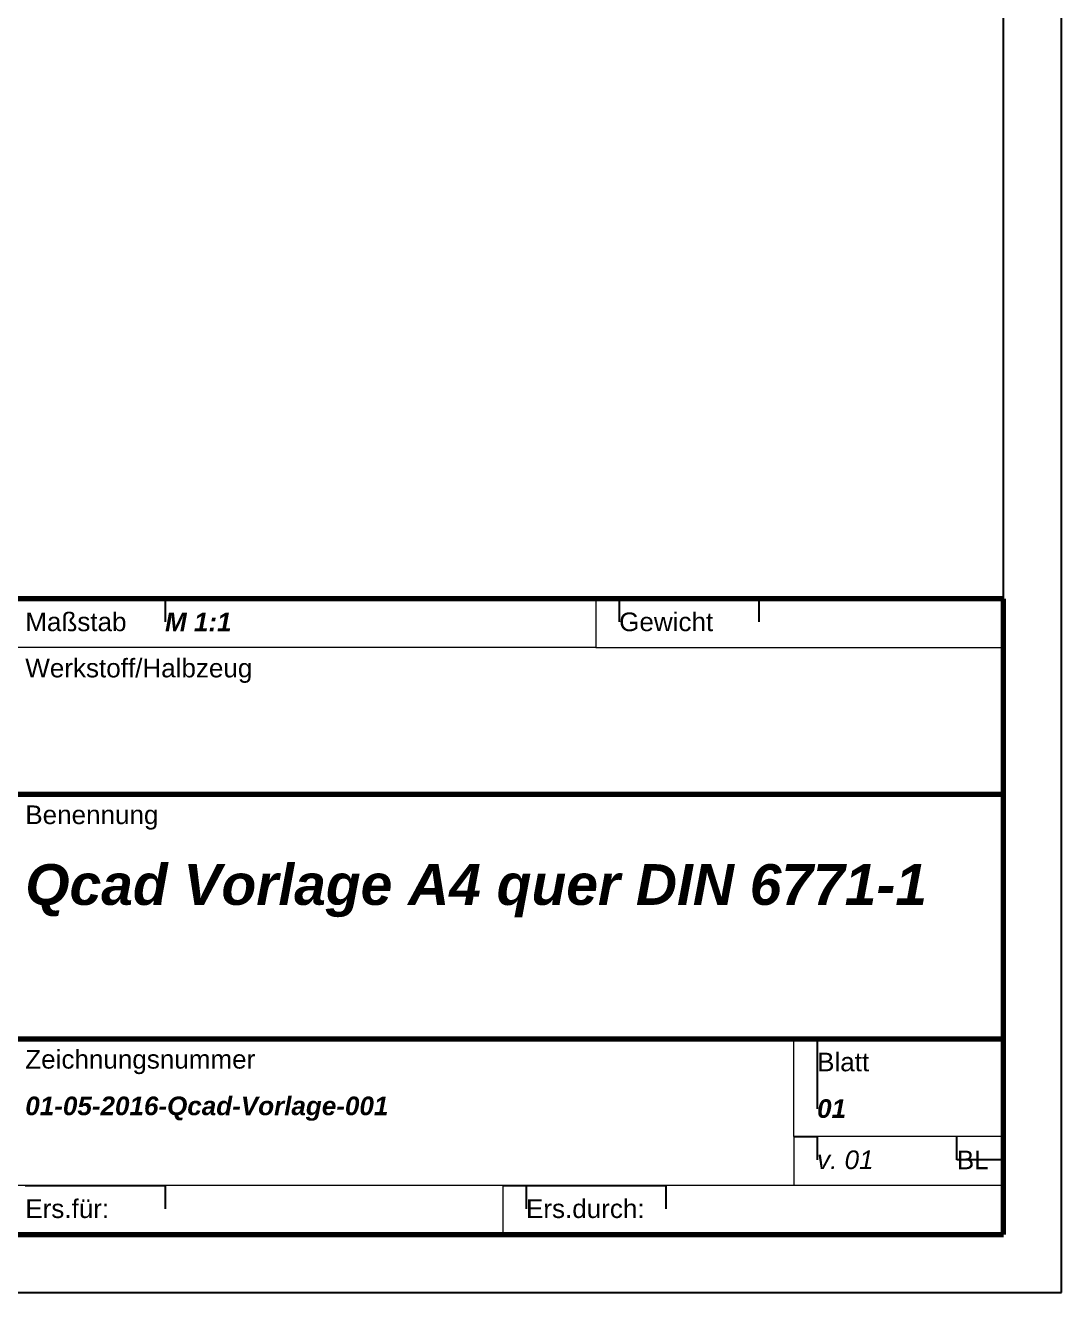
# Model space of a CAD drawing. Header units: millimetres. Extents: x -103 to 297, y 0 to 210.
# Drawn here: x 208 to 297, y 0 to 108.8 of the extents above; entities that cross this region are included whole.
import ezdxf

# ---------------------------------------------------------------- set-up
doc = ezdxf.new("R2010")
doc.units = ezdxf.units.MM
for name, color, linetype in [('Blattrahmen Din A4', 5, 'Continuous'), ('Hilfslinien', 3, 'Continuous'), ('Plankopf ausgefüllt', 96, 'Continuous'), ('Plankopf Text Vorgabe', 1, 'Continuous')]:
    doc.layers.add(name, color=color, linetype=linetype)
doc.layers.add('Plankopf Rahmen 0.18', color=5, linetype='Continuous', lineweight=18)
doc.layers.add('Plankopf Rahmen 0.7', color=5, linetype='Continuous', lineweight=70)
doc.styles.add('textstyle15', font='')
doc.styles.add('textstyle16', font='')
doc.styles.add('textstyle17', font='')
doc.styles.add('textstyle18', font='')
doc.styles.add('textstyle19', font='')
doc.styles.add('textstyle20', font='')
doc.styles.add('textstyle21', font='')
doc.styles.add('textstyle3', font='')
doc.styles.add('textstyle33', font='')
doc.styles.add('textstyle34', font='')
doc.styles.add('textstyle35', font='')
doc.styles.add('textstyle37', font='')
doc.styles.add('textstyle38', font='')
doc.styles.add('textstyle4', font='')
doc.styles.get('textstyle15').set_extended_font_data('Arial')
doc.styles.get('textstyle16').set_extended_font_data('Arial')
doc.styles.get('textstyle17').set_extended_font_data('Arial')
doc.styles.get('textstyle18').set_extended_font_data('Arial')
doc.styles.get('textstyle19').set_extended_font_data('Arial')
doc.styles.get('textstyle20').set_extended_font_data('Arial')
doc.styles.get('textstyle21').set_extended_font_data('Arial')
doc.styles.get('textstyle3').set_extended_font_data('Arial')
doc.styles.get('textstyle33').set_extended_font_data('Arial', italic=True, bold=True)
doc.styles.get('textstyle34').set_extended_font_data('Arial', italic=True, bold=True)
doc.styles.get('textstyle35').set_extended_font_data('Arial', italic=True)
doc.styles.get('textstyle37').set_extended_font_data('Arial', italic=True, bold=True)
doc.styles.get('textstyle38').set_extended_font_data('Arial', italic=True, bold=True)
doc.styles.get('textstyle4').set_extended_font_data('Arial')

msp = doc.modelspace()

# ---------------------------------------------------------------- linework, layer by layer
at = {"layer": 'Blattrahmen Din A4'}
for p, q in [((297, 0), (297, 210)), ((292, 5), (292, 190)), ((5, 5), (292, 5)), ((0, 0), (297, 0))]:
    msp.add_line(p, q, dxfattribs=at)
at = {"layer": 'Hilfslinien'}
for p, q in [((208, 59.6), (220, 59.6)), ((220, 59.6), (220, 57.6)), ((257, 59.6), (259, 59.6)), ((259, 59.6), (259, 57.6)), ((259, 59.6), (271, 59.6)), ((271, 59.6), (271, 57.6)), ((274, 21.8), (276, 21.8)), ((276, 21.8), (276, 19.8)), ((276, 21.8), (283, 21.8)), ((276, 19.8), (276, 15.8)), ((274, 13.4), (276, 13.4)), ((276, 13.4), (276, 11.4)), ((288, 11.4), (288, 13.4)), ((292, 11.4), (288, 11.4)), ((208, 9.2), (220, 9.2)), ((220, 9.2), (220, 7.2)), ((249, 9.2), (251, 9.2)), ((251, 9.2), (251, 7.2)), ((251, 9.2), (263, 9.2)), ((263, 9.2), (263, 7.2))]:
    msp.add_line(p, q, dxfattribs=at)
at = {"layer": 'Plankopf Rahmen 0.18'}
for p, q in [((206, 59.6), (257, 59.6)), ((257, 59.6), (292, 59.6)), ((257, 59.6), (257, 55.4)), ((292, 55.4), (292, 59.6)), ((257, 55.4), (206, 55.4)), ((257, 55.4), (292, 55.4)), ((292, 51.2), (292, 55.4)), ((292, 47), (292, 51.2)), ((292, 42.8), (292, 47)), ((206, 42.8), (292, 42.8)), ((292, 38.6), (292, 42.8)), ((292, 34.4), (292, 38.6)), ((292, 30.2), (292, 34.4)), ((292, 26), (292, 30.2)), ((292, 21.8), (292, 26)), ((206, 21.8), (292, 21.8)), ((274, 13.4), (274, 21.8)), ((292, 17.6), (292, 21.8)), ((292, 13.4), (292, 17.6)), ((292, 13.4), (274, 13.4)), ((274, 13.4), (274, 9.2)), ((292, 9.2), (292, 13.4)), ((292, 9.2), (292, 13.4)), ((249, 9.2), (206, 9.2)), ((292, 9.2), (249, 9.2)), ((249, 9.2), (249, 5)), ((292, 5), (292, 9.2)), ((292, 5), (107, 5))]:
    msp.add_line(p, q, dxfattribs=at)
at = {"layer": 'Plankopf Rahmen 0.7'}
for p, q in [((292, 59.6), (107, 59.6)), ((292, 5), (292, 59.6)), ((107, 42.8), (292, 42.8)), ((163, 21.8), (292, 21.8)), ((107, 5), (292, 5))]:
    msp.add_line(p, q, dxfattribs=at)

# ---------------------------------------------------------------- texts
at = {"layer": 'Plankopf ausgefüllt'}
for s, insert, char_height, attachment_point, style in [('M 1:1', (220, 57.6), 1.6, 4, 'textstyle37'), ('Qcad Vorlage A4 quer DIN 6771-1', (208, 36.8), 3.5, 1, 'textstyle38'), ('01-05-2016-Qcad-Vorlage-001', (208, 15.8), 1.6, 4, 'textstyle33'), ('01', (276, 15.8), 1.6, 4, 'textstyle34'), ('v. 01', (276, 11.4), 1.6, 4, 'textstyle35')]:
    msp.add_mtext(s, dxfattribs=dict(at, insert=insert, char_height=char_height, attachment_point=attachment_point, style=style))
at = {"layer": 'Plankopf Text Vorgabe', "char_height": 1.6, "attachment_point": 4}
for s, insert, style in [('Maßstab', (208, 57.6), 'textstyle3'), ('Gewicht', (259, 57.6), 'textstyle4'), ('Werkstoff/Halbzeug', (208, 53.4), 'textstyle17'), ('Benennung', (208, 40.8), 'textstyle18'), ('Zeichnungsnummer', (208, 19.8), 'textstyle19'), ('Blatt', (276, 19.8), 'textstyle20'), ('BL', (288, 11.4), 'textstyle21'), ('Ers.für:', (208, 7.2), 'textstyle15'), ('Ers.durch:', (251, 7.2), 'textstyle16')]:
    msp.add_mtext(s, dxfattribs=dict(at, insert=insert, style=style))

doc.saveas('drawing.dxf')
